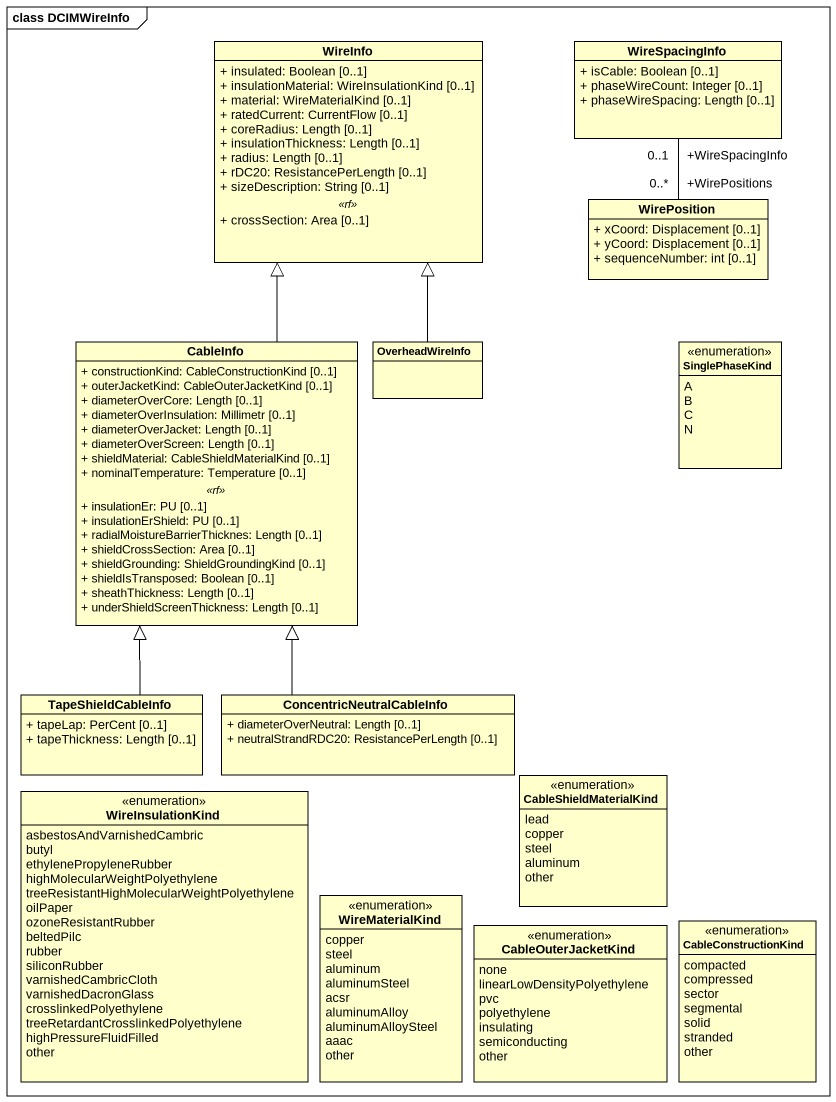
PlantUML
@startuml
mainframe class DCIMWireInfo
hide circle
hide empty members
skinparam classAttributeIconSize 0
class WireInfo {
  + insulated: Boolean [0..1]
  + insulationMaterial: WireInsulationKind [0..1]
  + material: WireMaterialKind [0..1]
  + ratedCurrent: CurrentFlow [0..1]
  + coreRadius: Length [0..1]
  + insulationThickness: Length [0..1]
  + radius: Length [0..1]
  + rDC20: ResistancePerLength [0..1]
  + sizeDescription: String [0..1]
  .. <<rf>> ..
  + crossSection: Area [0..1]
}
class WireSpacingInfo {
  + isCable: Boolean [0..1]
  + phaseWireCount: Integer [0..1]
  + phaseWireSpacing: Length [0..1]
}
class WirePosition {
  + xCoord: Displacement [0..1]
  + yCoord: Displacement [0..1]
  + sequenceNumber: int [0..1]
}
class CableInfo {
  + constructionKind: CableConstructionKind [0..1]
  + outerJacketKind: CableOuterJacketKind [0..1]
  + diameterOverCore: Length [0..1]
  + diameterOverInsulation: Millimetr [0..1]
  + diameterOverJacket: Length [0..1]
  + diameterOverScreen: Length [0..1]
  + shieldMaterial: CableShieldMaterialKind [0..1]
  + nominalTemperature: Temperature [0..1]
  .. <<rf>> ..
  + insulationEr: PU [0..1]
  + insulationErShield: PU [0..1]
  + radialMoistureBarrierThicknes: Length [0..1]
  + shieldCrossSection: Area [0..1]
  + shieldGrounding: ShieldGroundingKind [0..1]
  + shieldIsTransposed: Boolean [0..1]
  + sheathThickness: Length [0..1]
  + underShieldScreenThickness: Length [0..1]
}
class OverheadWireInfo
enum SinglePhaseKind {
  A
  B
  C
  N
}
class TapeShieldCableInfo {
  + tapeLap: PerCent [0..1]
  + tapeThickness: Length [0..1]
}
class ConcentricNeutralCableInfo {
  + diameterOverNeutral: Length [0..1]
  + neutralStrandRDC20: ResistancePerLength [0..1]
}
enum CableShieldMaterialKind {
  lead
  copper
  steel
  aluminum
  other
}
enum WireInsulationKind {
  asbestosAndVarnishedCambric
  butyl
  ethylenePropyleneRubber
  highMolecularWeightPolyethylene
  treeResistantHighMolecularWeightPolyethylene
  oilPaper
  ozoneResistantRubber
  beltedPilc
  rubber
  siliconRubber
  varnishedCambricCloth
  varnishedDacronGlass
  crosslinkedPolyethylene
  treeRetardantCrosslinkedPolyethylene
  highPressureFluidFilled
  other
}
enum WireMaterialKind {
  copper
  steel
  aluminum
  aluminumSteel
  acsr
  aluminumAlloy
  aluminumAlloySteel
  aaac
  other
}
enum CableOuterJacketKind {
  none
  linearLowDensityPolyethylene
  pvc
  polyethylene
  insulating
  semiconducting
  other
}
enum CableConstructionKind {
  compacted
  compressed
  sector
  segmental
  solid
  stranded
  other
}
WireSpacingInfo "+WireSpacingInfo\n0..1" -- "+WirePositions\n0..*" WirePosition
CableInfo -up-|> WireInfo
OverheadWireInfo -up-|> WireInfo
TapeShieldCableInfo -up-|> CableInfo
ConcentricNeutralCableInfo -up-|> CableInfo
@enduml
